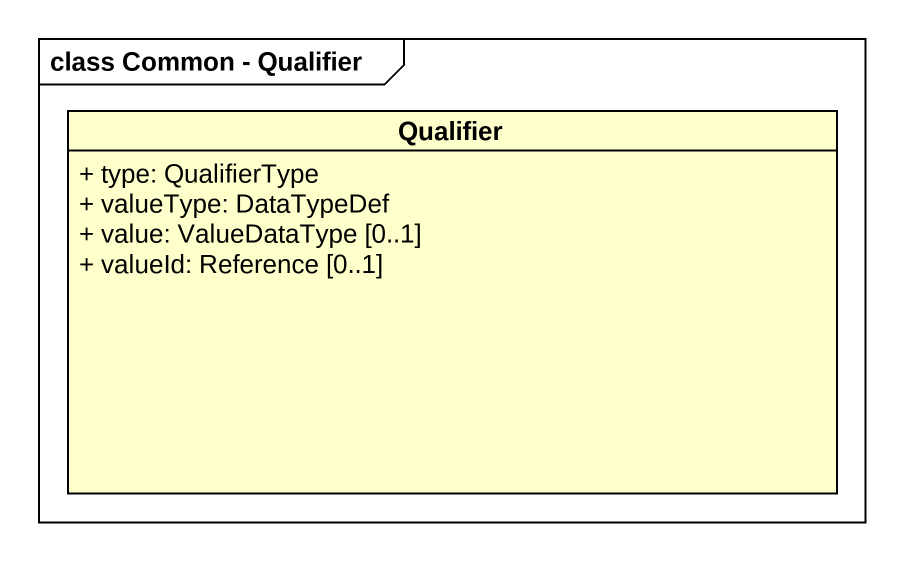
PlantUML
@startuml
mainframe class Common - Qualifier
hide circle
hide empty members
skinparam classAttributeIconSize 0
class Qualifier {
  + type: QualifierType
  + valueType: DataTypeDef
  + value: ValueDataType [0..1]
  + valueId: Reference [0..1]
}
@enduml
